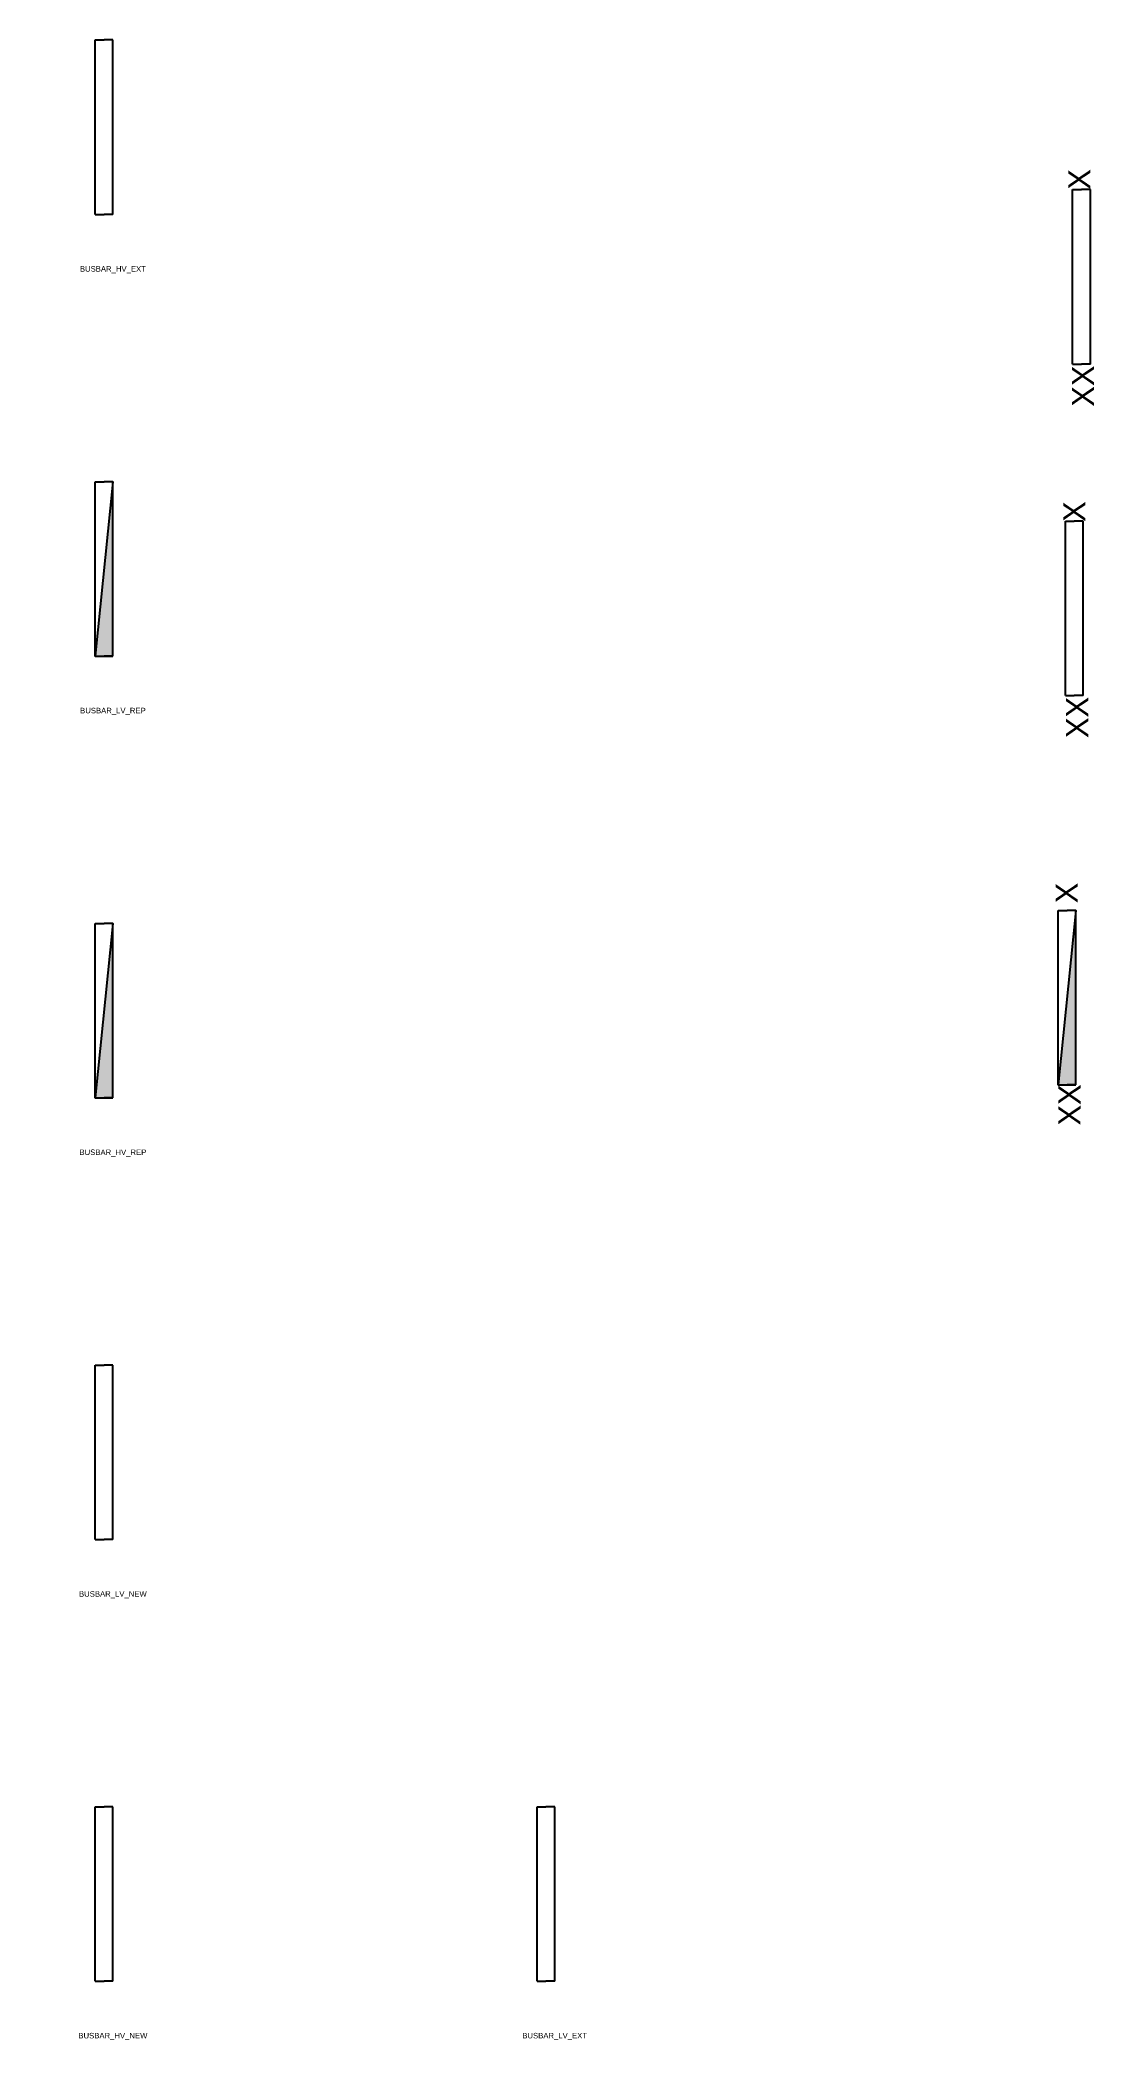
# Model space of a CAD drawing. Header units: metres. Extents: x -7 to 89, y -5 to 176.
import ezdxf
from ezdxf.enums import TextEntityAlignment as Align

# ---------------------------------------------------------------- set-up
doc = ezdxf.new("R2010")
doc.units = ezdxf.units.M
doc.layers.get('0').update_dxf_attribs({"color": 6})
for name, color, linetype in [('Equip_HV_EXT', 7, 'Continuous'), ('Equip_HV_NEW', 7, 'Continuous'), ('Equip_LV_EXT', 7, 'Continuous'), ('Equip_LV_NEW', 2, 'Continuous'), ('Sub_HV_EXT', 7, 'Continuous'), ('Sub_HV_NEW', 2, 'Continuous'), ('Sub_LV_EXT', 7, 'Continuous'), ('Sub_LV_NEW', 2, 'Continuous')]:
    doc.layers.add(name, color=color, linetype=linetype)
doc.styles.add('ARIAL', font='arial.ttf', dxfattribs={"height": 2})
doc.styles.get("Standard").update_dxf_attribs({"font": 'arial.ttf'})

# ---------------------------------------------------------------- blocks, each defined once
blk = doc.blocks.new('*U7')
at = {"layer": 'Sub_HV_NEW'}
for p, q in [((-1.6, 0), (-1.6, 15.8)), ((-1.6, 15.8), (-0.8, 15.8)), ((0, 15.8), (-0.8, 15.8)), ((0, 0), (0, 15.8)), ((-1.6, 0), (-0.8, 0)), ((0, 0), (-0.8, 0))]:
    blk.add_line(p, q, dxfattribs=at)
at = {"layer": 'Sub_HV_NEW', "style": 'ARIAL'}
blk.add_attdef('SWGTYPE', (0.19, 15.73), '', height=2, rotation=89.9826, dxfattribs=at)
blk.add_attdef('SUBTYPE', text='', height=2, rotation=89.9826, dxfattribs=at).set_placement((0.46, -0.12), align=Align.RIGHT)
blk = doc.blocks.new('BUSBAR_LV_NEW')
at = {"layer": 'Sub_LV_NEW'}
for p, q in [((-1.6, 0), (-1.6, 15.8)), ((-1.6, 15.8), (-0.8, 15.8)), ((0, 15.8), (-0.8, 15.8)), ((0, 0), (0, 15.8)), ((-1.6, 0), (-0.8, 0)), ((0, 0), (-0.8, 0))]:
    blk.add_line(p, q, dxfattribs=at)
blk = doc.blocks.new('*U9')
at = {"layer": 'Sub_HV_NEW'}
blk.add_hatch(color=256, dxfattribs=at).paths.add_polyline_path([(0, 0), (0, 15.8), (-1.6, 0)])
for p, q in [((-1.6, 13.4), (-1.6, 15.8)), ((-1.6, 15.8), (-0.8, 15.8)), ((0, 15.8), (-0.8, 15.8)), ((0, 13.4), (0, 15.8)), ((-1.6, 2.4), (-1.6, 13.4)), ((0, 2.4), (0, 13.4)), ((-1.6, 0), (-1.6, 2.4)), ((0, 0), (0, 2.4)), ((-1.6, 0), (-0.8, 0)), ((0, 0), (-0.8, 0))]:
    blk.add_line(p, q, dxfattribs=at)
at = {"layer": 'Sub_HV_NEW', "flags": 128}
blk.add_lwpolyline([(0, 0), (0, 15.8), (-1.6, 0)], close=True, dxfattribs=at)
at = {"layer": 'Sub_HV_NEW', "style": 'ARIAL'}
blk.add_attdef('SWGTYPE', (0.16, 16.44), '', height=2, rotation=89.9826, dxfattribs=at)
blk.add_attdef('SUBTYPE', text='', height=2, rotation=89.9826, dxfattribs=at).set_placement((0.42, 0.04), align=Align.RIGHT)
blk = doc.blocks.new('BUSBAR_LV_REP')
at = {"layer": 'Sub_LV_NEW'}
blk.add_hatch(color=256, dxfattribs=at).paths.add_polyline_path([(0, 0), (0, 15.8), (-1.6, 0)])
for p, q in [((-1.6, 13.4), (-1.6, 15.8)), ((-1.6, 15.8), (-0.8, 15.8)), ((0, 15.8), (-0.8, 15.8)), ((0, 13.4), (0, 15.8)), ((-1.6, 2.4), (-1.6, 13.4)), ((0, 2.4), (0, 13.4)), ((-1.6, 0), (-1.6, 2.4)), ((0, 0), (0, 2.4)), ((-1.6, 0), (-0.8, 0)), ((0, 0), (-0.8, 0))]:
    blk.add_line(p, q, dxfattribs=at)
at = {"layer": 'Sub_LV_NEW', "flags": 128}
blk.add_lwpolyline([(0, 0), (0, 15.8), (-1.6, 0)], close=True, dxfattribs=at)
blk = doc.blocks.new('*U12')
at = {"layer": 'Sub_HV_EXT'}
for p, q in [((-1.6, 0), (-1.6, 15.8)), ((-1.6, 15.8), (-0.8, 15.8)), ((0, 15.8), (-0.8, 15.8)), ((0, 0), (0, 15.8)), ((-1.6, 0), (-0.8, 0)), ((0, 0), (-0.8, 0))]:
    blk.add_line(p, q, dxfattribs=at)
at = {"layer": 'Sub_HV_EXT', "style": 'ARIAL'}
blk.add_attdef('SWGTYPE', (0, 15.8), '', height=2, rotation=89.9826, dxfattribs=at)
blk.add_attdef('SUBTYPE', text='', height=2, rotation=89.9826, dxfattribs=at).set_placement((0.33, -0.13), align=Align.RIGHT)
blk = doc.blocks.new('BUSBAR_LV_EXT')
at = {"layer": 'Sub_LV_EXT'}
for p, q in [((-1.6, 0), (-1.6, 15.8)), ((-1.6, 15.8), (-0.8, 15.8)), ((0, 15.8), (-0.8, 15.8)), ((0, 0), (0, 15.8)), ((-1.6, 0), (-0.8, 0)), ((0, 0), (-0.8, 0))]:
    blk.add_line(p, q, dxfattribs=at)
blk = doc.blocks.new('*U13')
at = {"layer": 'Sub_HV_EXT'}
for p, q in [((-1.6, 0), (-1.6, 15.8)), ((-1.6, 15.8), (-0.8, 15.8)), ((0, 15.8), (-0.8, 15.8)), ((0, 0), (0, 15.8)), ((-1.6, 0), (-0.8, 0)), ((0, 0), (-0.8, 0))]:
    blk.add_line(p, q, dxfattribs=at)
at = {"layer": 'Sub_HV_EXT', "style": 'ARIAL'}
blk.add_attdef('SWGTYPE', (0, 15.8), '', height=2, rotation=89.9826, dxfattribs=at)
blk.add_attdef('SUBTYPE', text='', height=2, rotation=89.9826, dxfattribs=at).set_placement((0.33, -0.13), align=Align.RIGHT)
blk = doc.blocks.new('*U8')
at = {"layer": 'Sub_HV_NEW'}
for p, q in [((-1.6, 0), (-1.6, 15.8)), ((-1.6, 15.8), (-0.8, 15.8)), ((0, 15.8), (-0.8, 15.8)), ((0, 0), (0, 15.8)), ((-1.6, 0), (-0.8, 0)), ((0, 0), (-0.8, 0))]:
    blk.add_line(p, q, dxfattribs=at)
at = {"layer": 'Sub_HV_NEW', "style": 'ARIAL'}
blk.add_attdef('SWGTYPE', (0.19, 15.73), '', height=2, rotation=89.9826, dxfattribs=at)
blk.add_attdef('SUBTYPE', text='', height=2, rotation=89.9826, dxfattribs=at).set_placement((0.46, -0.12), align=Align.RIGHT)
blk = doc.blocks.new('*U10')
at = {"layer": 'Sub_HV_NEW'}
blk.add_hatch(color=256, dxfattribs=at).paths.add_polyline_path([(0, 0), (0, 15.8), (-1.6, 0)])
for p, q in [((-1.6, 13.4), (-1.6, 15.8)), ((-1.6, 15.8), (-0.8, 15.8)), ((0, 15.8), (-0.8, 15.8)), ((0, 13.4), (0, 15.8)), ((-1.6, 2.4), (-1.6, 13.4)), ((0, 2.4), (0, 13.4)), ((-1.6, 0), (-1.6, 2.4)), ((0, 0), (0, 2.4)), ((-1.6, 0), (-0.8, 0)), ((0, 0), (-0.8, 0))]:
    blk.add_line(p, q, dxfattribs=at)
at = {"layer": 'Sub_HV_NEW', "flags": 128}
blk.add_lwpolyline([(0, 0), (0, 15.8), (-1.6, 0)], close=True, dxfattribs=at)
at = {"layer": 'Sub_HV_NEW', "style": 'ARIAL'}
blk.add_attdef('SWGTYPE', (0.16, 16.44), '', height=2, rotation=89.9826, dxfattribs=at)
blk.add_attdef('SUBTYPE', text='', height=2, rotation=89.9826, dxfattribs=at).set_placement((0.42, 0.04), align=Align.RIGHT)

msp = doc.modelspace()

# ---------------------------------------------------------------- block references
for name, p in [('*U13', (88.5, 146.45)), ('*U8', (87.85, 116.43)), ('*U10', (87.19, 81.18))]:
    msp.add_blockref(name, p).add_auto_attribs({'SUBTYPE': 'XX', 'SWGTYPE': 'X'})
at = {"layer": 'Equip_HV_EXT'}
for name, p in [('*U12', (0, 160)), ('*U9', (0, 80))]:
    msp.add_blockref(name, p, dxfattribs=at)
at = {"layer": 'Equip_HV_NEW'}
msp.add_blockref('*U7', (0, 0), dxfattribs=at)
at = {"layer": 'Equip_LV_EXT', "color": 7}
msp.add_blockref('BUSBAR_LV_REP', (0, 120), dxfattribs=at)
at = {"layer": 'Equip_LV_EXT'}
msp.add_blockref('BUSBAR_LV_EXT', (40, 0), dxfattribs=at)
at = {"layer": 'Equip_LV_NEW'}
msp.add_blockref('BUSBAR_LV_NEW', (0, 40), dxfattribs=at)

# ---------------------------------------------------------------- texts
at = {"char_height": 0.5, "width": 13, "attachment_point": 5, "bg_fill": 3, "box_fill_scale": 1.2, "bg_fill_color": 256, "bg_fill_transparency": 0}
for s, insert in [('BUSBAR_HV_EXT', (0, 155)), ('BUSBAR_LV_REP', (0, 115)), ('BUSBAR_HV_REP', (0, 75)), ('BUSBAR_LV_NEW', (0, 35)), ('BUSBAR_HV_NEW', (0, -5)), ('BUSBAR_LV_EXT', (40, -5))]:
    msp.add_mtext(s, dxfattribs=dict(at, insert=insert))

doc.saveas('drawing.dxf')
